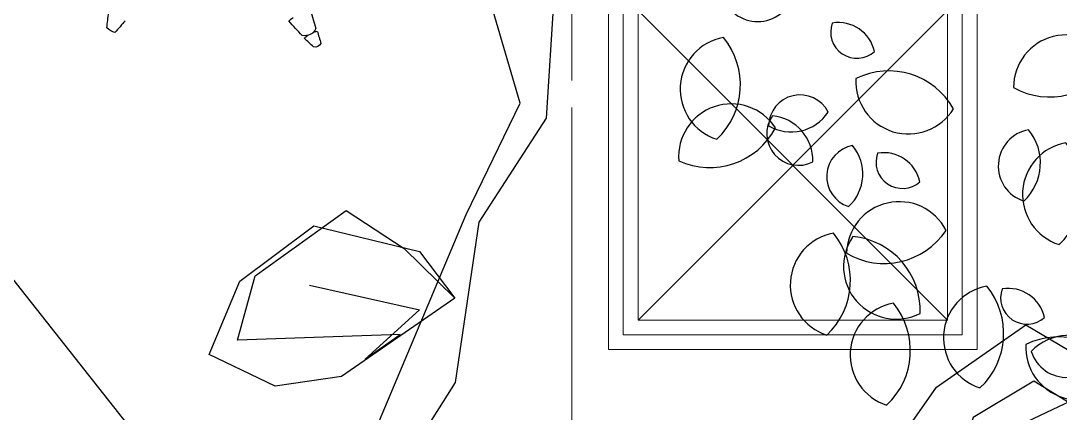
# Model space of a CAD drawing. Header units: millimetres. Extents: x -343543 to 400519, y -115663 to 104219.
# Drawn here: x -239428 to -238723, y 596 to 863 of the extents above; entities that cross this region are included whole.
import ezdxf
from ezdxf.xclip import XClip

# ---------------------------------------------------------------- set-up
doc = ezdxf.new("R2010")
doc.units = ezdxf.units.MM
doc.header["$XCLIPFRAME"] = 0
doc.linetypes.add('XREF MAT BANG TUONG XAY$0$CENTER', pattern=[50.8, 31.75, -6.35, 6.35, -6.35])
doc.layers.get('0').update_dxf_attribs({"color": 231, "lineweight": 0})
for name, color, linetype, lineweight in [('A-FLOR-PRTN', 161, 'Continuous', 9), ('A-PATT', 252, 'Continuous', 9), ('A-SYMBOLS', 10, 'Continuous', 13), ('fix lighting', 2, 'Continuous', 5), ('XREF MAT BANG TUONG XAY$0$A-GRID', 8, 'XREF MAT BANG TUONG XAY$0$CENTER', 15)]:
    doc.layers.add(name, color=color, linetype=linetype, lineweight=lineweight)
doc.layers.add('XREF MAT BANG NOI THAT$0$FF-Plants', color=8, linetype='Continuous')

# ---------------------------------------------------------------- blocks, each defined once
blk = doc.blocks.new('XREF MAT BANG TUONG XAY$0$00.xref_IKIGAI_Truc')
at = {"layer": 'XREF MAT BANG TUONG XAY$0$A-GRID', "color": 8, "ltscale": 20}
blk.add_lwpolyline([(23800, -3895), (23800, 22924.44)], dxfattribs=at)
blk = doc.blocks.new('XREF MAT BANG TUONG XAY$0$xref_IKIGAI_Cot')
at = {"layer": 'XREF MAT BANG TUONG XAY$0$A-GRID', "color": 8, "ltscale": 20}
blk.add_lwpolyline([(23800, -3895), (23800, 22924.44)], dxfattribs=at)
blk = doc.blocks.new('XREF MAT BANG NOI THAT$0$YLD.Studio-03-186')
at = {"layer": 'XREF MAT BANG NOI THAT$0$FF-Plants', "color": 8}
for p, q in [((331.31, -55.48), (301.19, 47.16)), ((348.97, -65.75), (355.02, 30.02)), ((294.51, -131), (331.31, -55.48)), ((303.34, -136.13), (348.97, -65.75)), ((235.78, -270.85), (294.51, -131)), ((287.31, -245.01), (303.34, -136.13)), ((-38.51, -142.73), (91.02, -306.69)), ((256.79, -293.45), (287.31, -245.01))]:
    blk.add_line(p, q, dxfattribs=at)
blk = doc.blocks.new('XREF MAT BANG NOI THAT$0$YLD.Studio-01-168')
at = {"layer": 'XREF MAT BANG NOI THAT$0$FF-Plants', "color": 8}
for p, q in [((-226.12, 198.71), (-165.48, 241.01)), ((-165.48, 241.01), (-70.43, 184.4)), ((-243.95, 173.12), (-226.12, 198.71)), ((-160.04, 202.58), (-201.33, 177.95)), ((-109, 171.32), (-160.04, 202.58)), ((17.68, 202.2), (-12.71, 156.23)), ((52.32, 203.66), (17.68, 202.2)), ((71.25, 181.17), (52.32, 203.66)), ((-70.43, 184.4), (-109, 171.32)), ((-70.43, 184.4), (-32.85, 177.89)), ((136.88, 184.03), (74.55, 165.62)), ((173.35, 167.68), (136.88, 184.03)), ((-201.33, 177.95), (-212.04, 145.41)), ((-32.85, 177.89), (-10.67, 159.54)), ((61.72, 143.71), (71.25, 181.17)), ((-212.25, 131.19), (-243.95, 173.12)), ((-84.62, 142.35), (-109, 171.32)), ((74.55, 165.62), (40.57, 154.46)), ((214.52, 108.65), (173.35, 167.68)), ((-10.67, 159.54), (-23.37, 150.34)), ((-12.71, 156.23), (-11.53, 144.08)), ((40.57, 154.46), (-94.48, 114.58)), ((-23.37, 150.34), (-32.98, 139.89)), ((133.75, 152.6), (32.67, 123.88)), ((199.36, 106.43), (133.75, 152.6)), ((-212.04, 145.41), (-132.65, 121.39)), ((-132.65, 121.39), (-84.62, 142.35)), ((-11.53, 144.08), (10.93, 129.37)), ((34.74, 128.95), (61.72, 143.71)), ((-226.09, 135.61), (-294.04, 113.29)), ((-156.23, 113.3), (-226.09, 135.61)), ((-32.98, 139.89), (-45.99, 128.93)), ((10.93, 129.37), (34.74, 128.95)), ((32.67, 123.88), (-92.26, 99.42)), ((-294.04, 113.29), (-330.04, 63.11)), ((-190.47, 114.49), (-284.82, 82.11)), ((-92.26, 99.42), (-190.47, 114.49)), ((-190.47, 114.49), (-190.47, 114.49)), ((-94.48, 114.58), (-156.23, 113.3)), ((213.03, 44.92), (199.36, 106.43)), ((220.61, 46.03), (214.52, 108.65)), ((-284.82, 82.11), (-300.1, -3.76)), ((-330.04, 63.11), (-334.6, 9.78)), ((243.87, -64.58), (213.03, 44.92)), ((262.04, -25.35), (220.61, 46.03)), ((-345.58, -10.41), (-329.83, 8.93)), ((-334.6, 9.78), (-300.42, -33.24)), ((-300.1, -3.76), (-259.58, -56.69)), ((-358.83, -57.27), (-345.58, -10.41)), ((266.76, -68.03), (262.04, -25.35)), ((-303.23, -35.2), (-336.36, -41.59)), ((-300.42, -33.24), (-244.08, -102.45)), ((-336.36, -41.59), (-339.49, -73.02)), ((-372.09, -104.12), (-358.83, -57.27)), ((-259.58, -56.69), (-161.62, -117.9)), ((175.65, -153.21), (243.87, -64.58)), ((247.56, -148.28), (266.76, -68.03)), ((-339.49, -73.02), (-301.65, -109.31)), ((-331.77, -167.92), (-372.09, -104.12)), ((-244.08, -102.45), (-167.82, -138.95)), ((-301.65, -109.31), (-234.34, -145.94)), ((-161.62, -117.9), (23.07, -117.48)), ((23.07, -117.48), (175.65, -153.21)), ((-167.82, -138.95), (-46.29, -140.13)), ((-46.29, -140.13), (23.01, -159.31)), ((-234.34, -145.94), (-154.95, -169.95)), ((176.47, -202.04), (247.56, -148.28)), ((253.12, -186.19), (246.01, -149.45)), ((23.01, -159.31), (127.89, -186.52)), ((-290, -209.83), (-331.77, -167.92)), ((-154.95, -169.95), (-11.05, -232.55)), ((127.89, -186.52), (176.47, -202.04)), ((246.06, -212), (253.12, -186.19)), ((-217.6, -217.83), (-290, -209.83)), ((-121.35, -230.09), (-217.6, -217.83)), ((201.02, -270.84), (246.06, -212)), ((8.55, -260.66), (-121.35, -230.09)), ((-11.05, -232.55), (139.8, -296.83)), ((131.2, -300.48), (8.55, -260.66)), ((131.2, -300.48), (201.02, -270.84))]:
    blk.add_line(p, q, dxfattribs=at)
blk = doc.blocks.new('XREF MAT BANG NOI THAT$0$YLD.Studio-04-229')
at = {"layer": 'XREF MAT BANG NOI THAT$0$FF-Plants', "color": 8}
blk.add_line((-151.24, -437.21), (-296.28, -505.85), dxfattribs=at)
for centre, radius, start, end in [((-441.49, -191.6), 25, 161.25695, 313.09645), ((-374.08, -223.66), 17.86, 160.03477, 311.87427), ((-386.83, -242.53), 25.29, 12.72841, 99.18063), ((-232.15, -261.3), 35.72, 28.31582, 180.15532), ((-458.32, -262.45), 35.72, 100.31582, 252.15532), ((-503.77, -259.46), 50.58, 313.00946, 39.46168), ((-243.35, -217.15), 50.58, 241.00946, 327.46168), ((-352.58, -300.69), 50.58, 29.6042, 116.05642), ((-339.13, -257.17), 35.72, 176.91056, 328.75006), ((-412.68, -287.75), 21.43, 27.03063, 178.87013), ((-459.34, -308.16), 35.72, 32.91056, 184.75006), ((-413.87, -292.72), 21.43, 145.28757, 297.12707), ((-418.8, -261.12), 30.35, 239.72427, 326.17649), ((-434.43, -310.72), 30.35, 357.98121, 84.43343), ((-474.04, -265.05), 50.58, 245.6042, 332.05642), ((-253.24, -314.6), 25, 100.31582, 252.15532), ((-285.06, -312.51), 35.41, 313.00946, 39.46168), ((-373.21, -321.77), 21.43, 100.31582, 252.15532), ((-400.48, -319.98), 30.35, 313.00946, 39.46168), ((-226.07, -333.94), 35.72, 100.31582, 252.15532), ((-271.52, -330.95), 50.58, 313.00946, 39.46168), ((-343.33, -311.97), 17.86, 160.03477, 311.87427), ((-356.08, -330.84), 25.29, 12.72841, 99.18063), ((-345.49, -374.55), 35.72, 27.03063, 178.87013), ((-355.7, -330.16), 50.58, 239.72427, 326.17649), ((-383.65, -395.37), 35.72, 100.31582, 252.15532), ((-429.09, -392.38), 50.58, 313.00946, 39.46168), ((-347.48, -382.83), 35.72, 145.28757, 297.12707), ((-381.75, -412.83), 50.58, 357.98121, 84.43343), ((-279.71, -431.25), 35.72, 100.31582, 252.15532), ((-325.16, -428.26), 50.58, 313.00946, 39.46168), ((-258.78, -404.11), 17.86, 160.03477, 311.87427), ((-271.53, -422.98), 25.29, 12.72841, 99.18063), ((-343.02, -442.91), 35.72, 100.31582, 252.15532), ((-388.47, -439.92), 50.58, 313.00946, 39.46168), ((-230.21, -464.9), 35.41, 49.95059, 136.40281), ((-223.83, -437.63), 35.72, 176.91056, 328.75006), ((-237.28, -481.15), 50.58, 29.6042, 116.05642), ((-231.98, -433.06), 25, 197.25695, 349.09645)]:
    blk.add_arc(centre, radius, start, end, dxfattribs=at)
blk = doc.blocks.new('XREF MAT BANG NOI THAT$0$YLD.Studio-05-32')
at = {"layer": 'XREF MAT BANG NOI THAT$0$FF-Plants', "color": 8}
for p, q in [((31.22, 53.43), (92.79, 97.72)), ((92.79, 97.72), (132.3, 72.09)), ((20.65, 49.77), (70.85, 87.38)), ((70.85, 87.38), (142.68, 70.04)), ((132.3, 72.09), (166.47, 38.23)), ((142.68, 70.04), (166.47, 38.23)), ((0, 0), (20.65, 49.77)), ((19.22, 9.76), (31.22, 53.43)), ((68.06, 47.09), (142.6, 30.32)), ((166.47, 38.23), (89.77, -14.94)), ((142.6, 30.32), (105.7, -3.05)), ((129.4, 13.56), (19.22, 9.76)), ((105.7, -3.05), (129.4, 13.56)), ((44.58, -21.49), (0, 0)), ((89.77, -14.94), (44.58, -21.49))]:
    blk.add_line(p, q, dxfattribs=at)
blk = doc.blocks.new('XREF MAT BANG NOI THAT$0$YLD.Studio-03-28')
at = {"layer": 'XREF MAT BANG NOI THAT$0$FF-Plants', "color": 8}
for centre, major_axis, ratio, start_param, end_param in [((126.93, 295.28), (154.05, 93.06), 1, 2.093129, 2.150944), ((-28.11, 370.05), (12.47, 1.38), 1, 1.147291, 1.658613), ((-720.71, 297.44), (696.05, 87.86), 1, -0.019775, -0.004764), ((112.08, 162.81), (-49.51, 144.63), 1, -0.132709, -0.045878), ((78.73, 305.04), (-8.66, 1.18), 0.959793, 3.11439, 4.439794), ((113.3, 163.34), (-5.54, 152.77), 1, 0.097095, 0.15366), ((90.56, 310.2), (-4.8, 8.15), 0.490947, 0.894952, 1.248419), ((90.56, 310.2), (4.65, 2.84), 0.874189, -0.631907, 0.605204), ((78.73, 305.04), (-7.5, 12.73), 0.490947, 0.941091, 1.224771), ((-3507.5, 4685.01), (-3612.43, 4366.89), 1, 3.135264, 3.137574), ((90.56, 310.2), (-4.8, 8.15), 0.490947, 1.706256, 2.018765), ((-3506.28, 4685.53), (4396.41, 3576.45), 1, -1.566496, -1.564955)]:
    blk.add_ellipse(centre, major_axis=major_axis, ratio=ratio, start_param=start_param, end_param=end_param, dxfattribs=at)
blk = doc.blocks.new('XREF MAT BANG NOI THAT')
at = {"color": 8}
for name, p in [('XREF MAT BANG NOI THAT$0$YLD.Studio-04-229', (24367.63, 1078.86)), ('XREF MAT BANG NOI THAT$0$YLD.Studio-03-186', (23433.85, 862.37)), ('XREF MAT BANG NOI THAT$0$YLD.Studio-05-32', (23554.17, 636.23)), ('XREF MAT BANG NOI THAT$0$YLD.Studio-01-168', (24273.64, 415.52))]:
    blk.add_blockref(name, p, dxfattribs=at)
at = {"color": 8, "xscale": -0.9999999999999997, "rotation": 146.0580917890221}
blk.add_blockref('XREF MAT BANG NOI THAT$0$YLD.Studio-03-28', (23723.59, 1158.18), dxfattribs=at)
blk = doc.blocks.new('01.Xref _MB T1')
at = {"color": 8}
blk.add_blockref('XREF MAT BANG TUONG XAY$0$00.xref_IKIGAI_Truc', (0.00011, 0), dxfattribs=at)
ref = blk.add_blockref('XREF MAT BANG TUONG XAY$0$xref_IKIGAI_Cot', (-0.00927, -0.00001), dxfattribs=at)
XClip(ref).set_block_clipping_path([(-1610.3425959283, -2225.6693134198), (41829.1295208634, 21555.8819575264)])
at = {"layer": 'A-PATT', "color": 8}
blk.add_blockref('XREF MAT BANG NOI THAT', (0, 0), dxfattribs=at)
blk = doc.blocks.new('LT6')
blk.add_lwpolyline([(-105, -105), (105, -105), (105, 105), (-105, 105)], close=True)
blk.add_lwpolyline([(-105, 105), (105, -105), (105, 105), (-105, -105)])
at = {"layer": 'A-PATT'}
for points in [[(-125, -125), (125, -125), (125, 125), (-125, 125)], [(-115, -115), (115, -115), (115, 115), (-115, 115)]]:
    blk.add_lwpolyline(points, close=True, dxfattribs=at)
blk = doc.blocks.new('DenSanTuongT1Ikigai')
at = {"layer": 'fix lighting'}
blk.add_blockref('LT6', (23950, 764.72), dxfattribs=at)

msp = doc.modelspace()

# ---------------------------------------------------------------- block references
at = {"layer": 'A-SYMBOLS'}
msp.add_blockref('01.Xref _MB T1', (-262854.02, 0), dxfattribs=at)

# ---------------------------------------------------------------- next in the draw order: block references
at = {"layer": 'A-FLOR-PRTN'}
msp.add_blockref('DenSanTuongT1Ikigai', (-262854.02, 0), dxfattribs=at)

doc.saveas('drawing.dxf')
